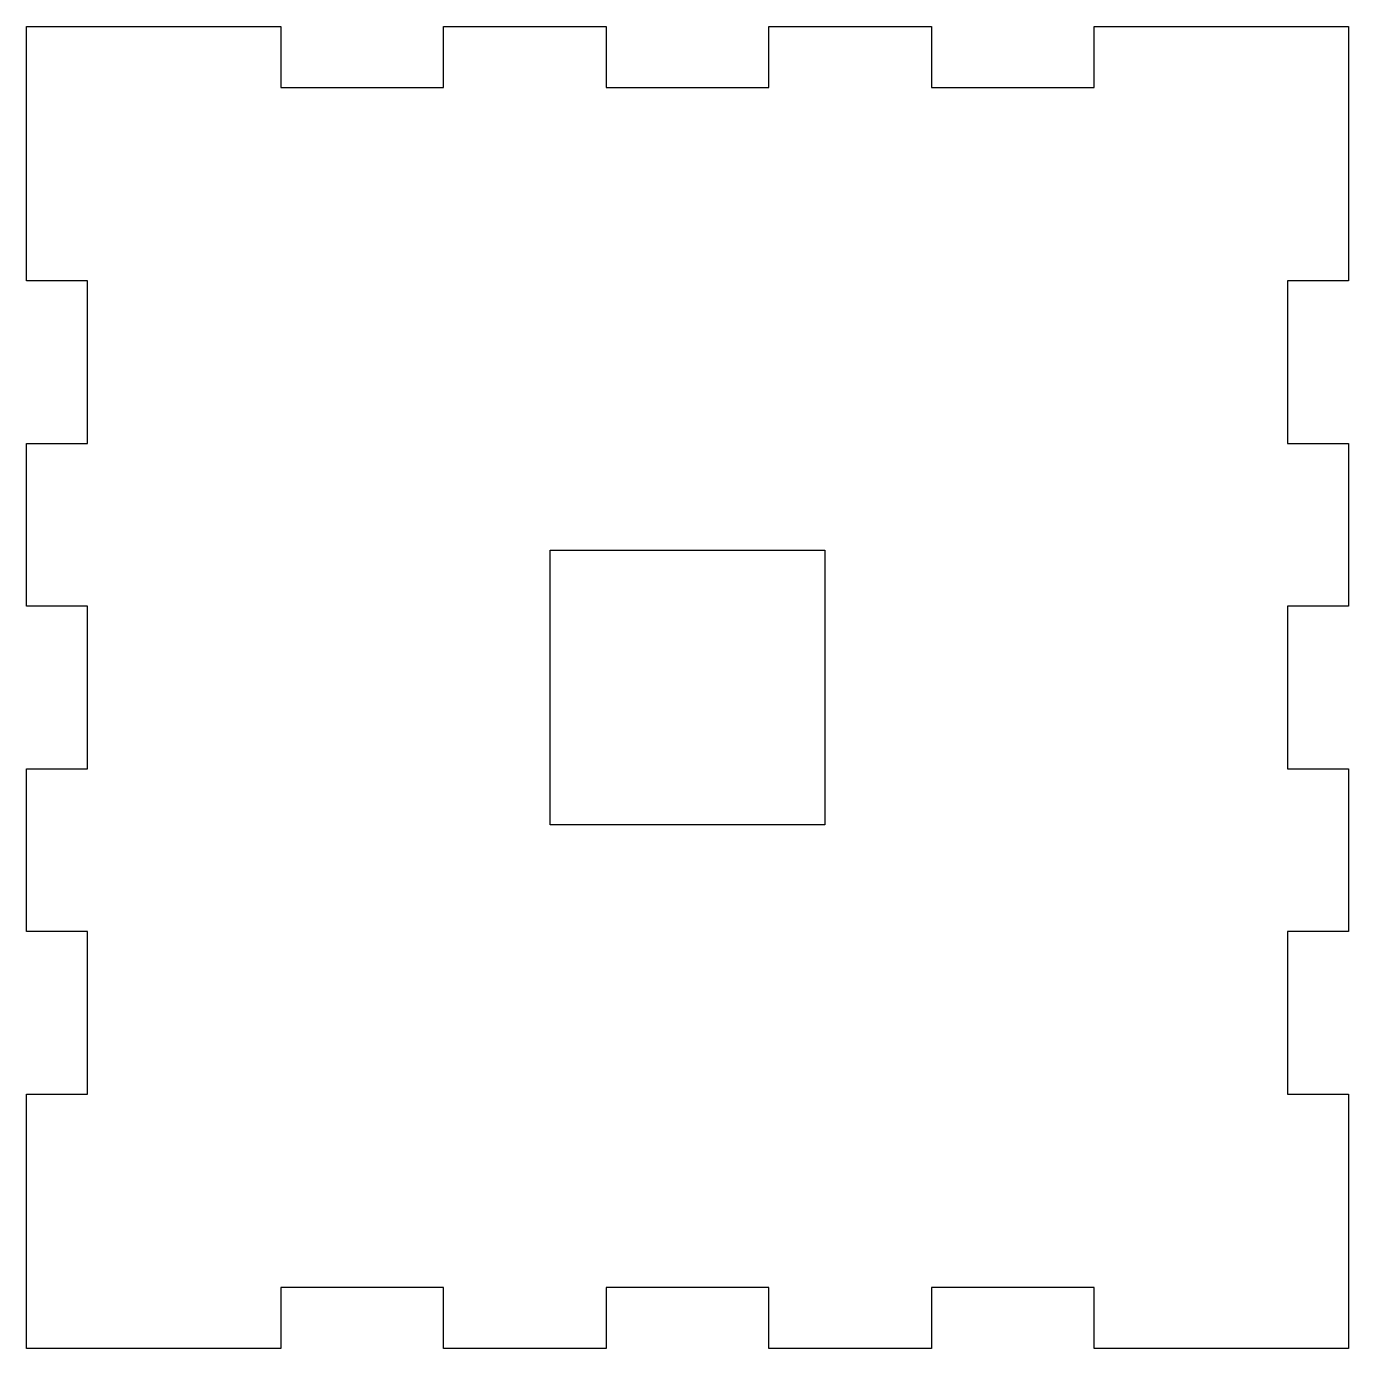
# Model space of a CAD drawing. Header units: millimetres. Extents: x 0 to 65, y -65 to 0.
import ezdxf

# ---------------------------------------------------------------- set-up
doc = ezdxf.new("R2010")
doc.units = ezdxf.units.MM
doc.layers.add('Shape2DView', color=7, linetype='CONTINUOUS')

msp = doc.modelspace()

# ---------------------------------------------------------------- linework, layer by layer
at = {"layer": 'Shape2DView'}
for p, q in [((0, 0), (12.5, 0)), ((0, -12.5), (0, 0)), ((12.5, 0), (12.5, -3)), ((20.5, -3), (20.5, 0)), ((20.5, 0), (28.5, 0)), ((28.5, 0), (28.5, -3)), ((36.5, -3), (36.5, 0)), ((36.5, 0), (44.5, 0)), ((52.5, -3), (52.5, 0)), ((52.5, 0), (65, 0)), ((44.5, 0), (44.5, -3)), ((65, 0), (65, -12.5)), ((12.5, -3), (20.5, -3)), ((28.5, -3), (36.5, -3)), ((44.5, -3), (52.5, -3)), ((3, -12.5), (0, -12.5)), ((3, -20.5), (3, -12.5)), ((65, -12.5), (62, -12.5)), ((62, -12.5), (62, -20.5)), ((0, -28.5), (0, -20.5)), ((0, -20.5), (3, -20.5)), ((62, -20.5), (65, -20.5)), ((65, -20.5), (65, -28.5)), ((25.75, -25.75), (39.25, -25.75)), ((25.75, -39.25), (25.75, -25.75)), ((39.25, -25.75), (39.25, -39.25)), ((3, -28.5), (0, -28.5)), ((3, -36.5), (3, -28.5)), ((65, -28.5), (62, -28.5)), ((62, -28.5), (62, -36.5)), ((0, -44.5), (0, -36.5)), ((0, -36.5), (3, -36.5)), ((62, -36.5), (65, -36.5)), ((65, -36.5), (65, -44.5)), ((39.25, -39.25), (25.75, -39.25)), ((3, -44.5), (0, -44.5)), ((3, -52.5), (3, -44.5)), ((65, -44.5), (62, -44.5)), ((62, -44.5), (62, -52.5)), ((0, -65), (0, -52.5)), ((0, -52.5), (3, -52.5)), ((62, -52.5), (65, -52.5)), ((65, -52.5), (65, -65)), ((20.5, -62), (12.5, -62)), ((12.5, -62), (12.5, -65)), ((20.5, -65), (20.5, -62)), ((36.5, -62), (28.5, -62)), ((28.5, -62), (28.5, -65)), ((36.5, -65), (36.5, -62)), ((52.5, -62), (44.5, -62)), ((44.5, -62), (44.5, -65)), ((52.5, -65), (52.5, -62)), ((12.5, -65), (0, -65)), ((28.5, -65), (20.5, -65)), ((44.5, -65), (36.5, -65)), ((65, -65), (52.5, -65))]:
    msp.add_line(p, q, dxfattribs=at)

doc.saveas('drawing.dxf')
